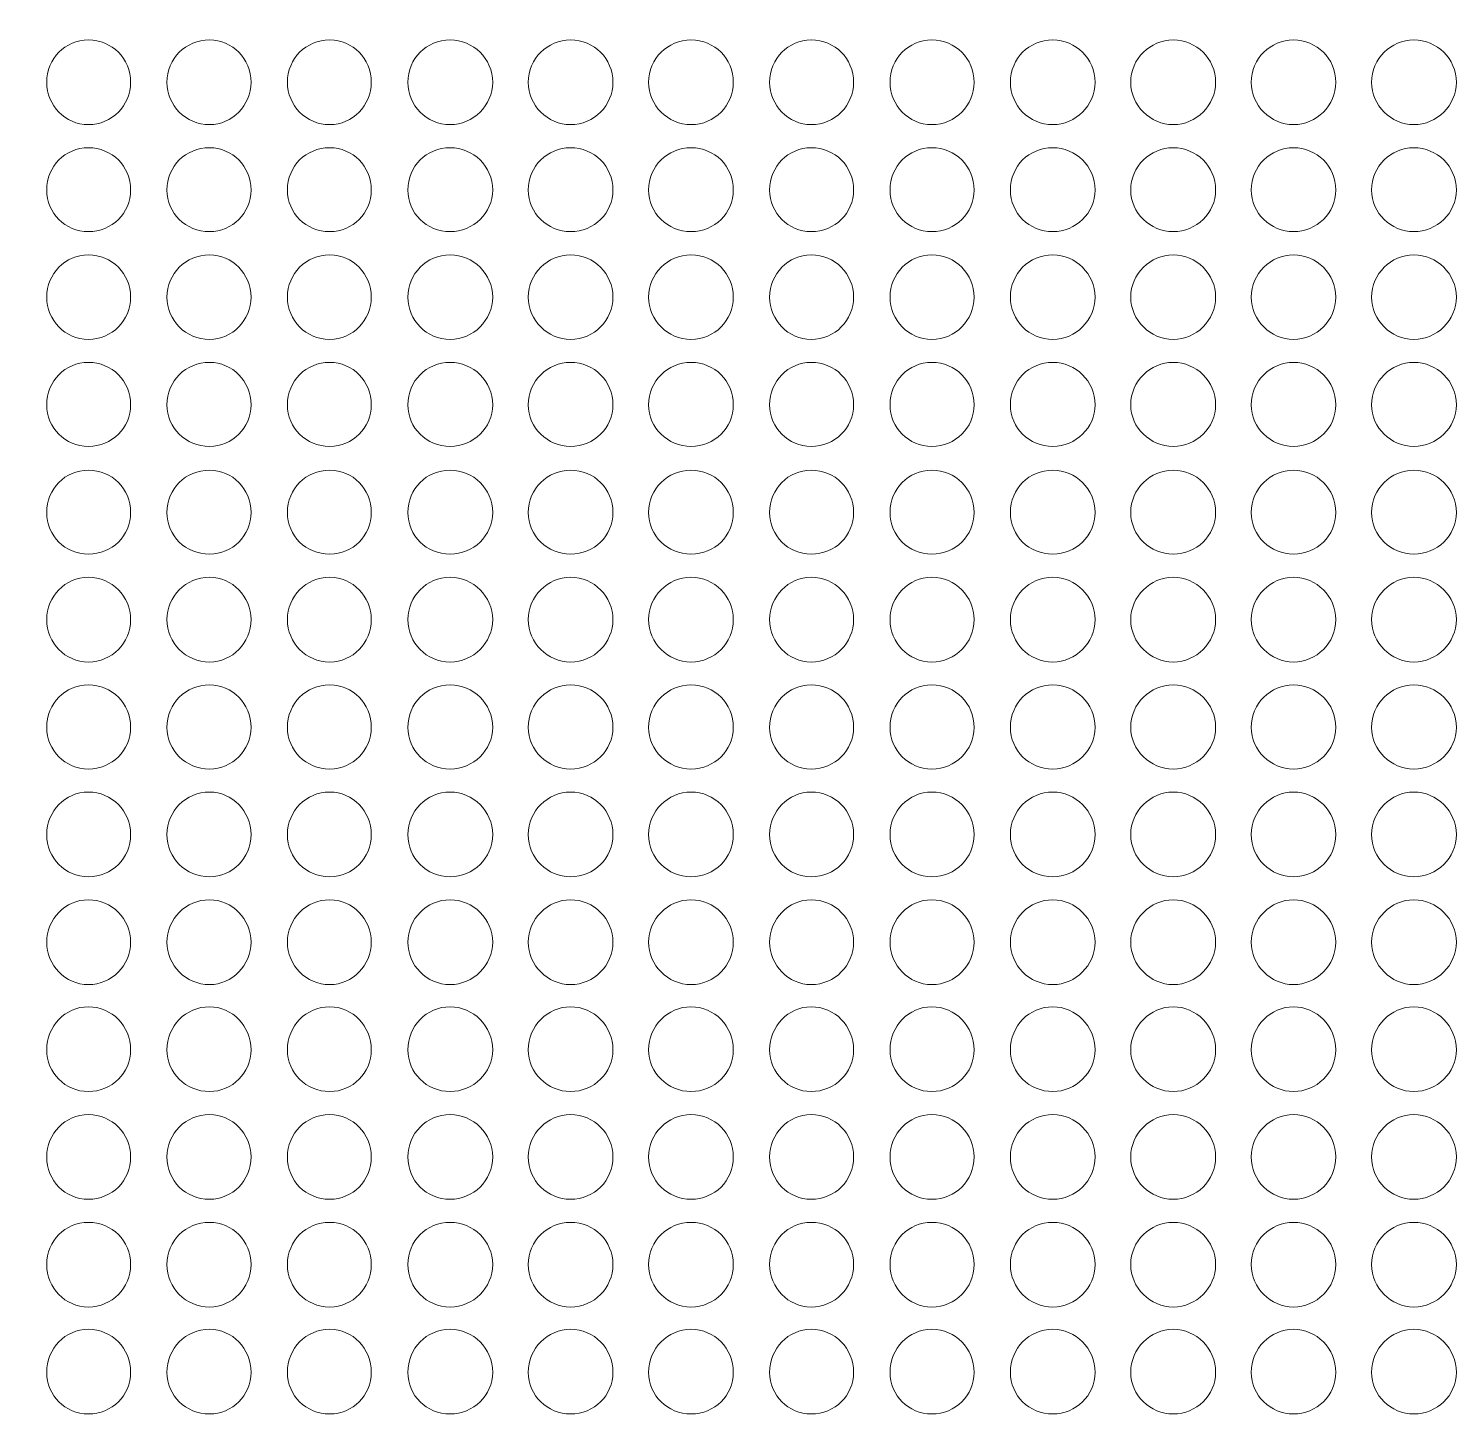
# Model space of a CAD drawing. Header units: inches. Extents: x 243 to 900, y -519 to -86.
# Drawn here: x 328 to 357.24, y -228.56 to -199.88 of the extents above; entities that cross this region are included whole.
import ezdxf

# ---------------------------------------------------------------- set-up
doc = ezdxf.new("R2010")
doc.units = ezdxf.units.IN
doc.header["$MEASUREMENT"] = 0
doc.layers.add('Layer 1', color=7, linetype='Continuous')

# ---------------------------------------------------------------- blocks, each defined once
blk = doc.blocks.new('block 3')
at = {"layer": 'Layer 1', "lineweight": 0}
blk.add_open_spline([(898.138, -484.267), (898.138, -494.991), (889.368, -503.763), (878.645, -503.763), (878.645, -503.763), (266.12, -503.763), (266.12, -503.763), (255.397, -503.763), (246.624, -494.991), (246.624, -484.267), (246.624, -484.267), (246.624, -108.507), (246.624, -108.507), (246.624, -97.783), (255.397, -89.011), (266.12, -89.011), (266.12, -89.011), (878.645, -89.011), (878.645, -89.011), (889.368, -89.011), (898.138, -97.783), (898.138, -108.507), (898.138, -108.507), (898.138, -484.267), (898.138, -484.267)], degree=3, knots=[0, 0, 0, 0, 1, 1, 1, 2, 2, 2, 3, 3, 3, 4, 4, 4, 5, 5, 5, 6, 6, 6, 7, 7, 7, 8, 8, 8, 8], dxfattribs=at)
blk = doc.blocks.new('block 2')
at = {"layer": 'Layer 1'}
blk.add_blockref('block 3', (0, 0), dxfattribs=at)
blk = doc.blocks.new('block 33')
at = {"layer": 'Layer 1', "lineweight": 0}
for points in [[(330.098, -200.984), (330.098, -201.455), (329.717, -201.852), (329.228, -201.852), (328.755, -201.852), (328.374, -201.455), (328.374, -200.984), (328.374, -200.494), (328.755, -200.114), (329.228, -200.114), (329.717, -200.114), (330.098, -200.494), (330.098, -200.984)], [(332.57, -200.984), (332.57, -201.455), (332.187, -201.852), (331.716, -201.852), (331.227, -201.852), (330.844, -201.455), (330.844, -200.984), (330.844, -200.494), (331.227, -200.114), (331.716, -200.114), (332.187, -200.114), (332.57, -200.494), (332.57, -200.984)], [(335.039, -200.984), (335.039, -201.455), (334.662, -201.852), (334.186, -201.852), (333.696, -201.852), (333.318, -201.455), (333.318, -200.984), (333.318, -200.494), (333.696, -200.114), (334.186, -200.114), (334.662, -200.114), (335.039, -200.494), (335.039, -200.984)], [(337.533, -200.984), (337.533, -201.455), (337.131, -201.852), (336.66, -201.852), (336.171, -201.852), (335.79, -201.455), (335.79, -200.984), (335.79, -200.494), (336.171, -200.114), (336.66, -200.114), (337.131, -200.114), (337.533, -200.494), (337.533, -200.984)], [(340.002, -200.984), (340.002, -201.455), (339.619, -201.852), (339.129, -201.852), (338.659, -201.852), (338.262, -201.455), (338.262, -200.984), (338.262, -200.494), (338.659, -200.114), (339.129, -200.114), (339.619, -200.114), (340.002, -200.494), (340.002, -200.984)], [(342.474, -200.984), (342.474, -201.455), (342.091, -201.852), (341.604, -201.852), (341.131, -201.852), (340.732, -201.455), (340.732, -200.984), (340.732, -200.494), (341.131, -200.114), (341.604, -200.114), (342.091, -200.114), (342.474, -200.494), (342.474, -200.984)], [(344.943, -200.984), (344.943, -201.455), (344.563, -201.852), (344.073, -201.852), (343.603, -201.852), (343.22, -201.455), (343.22, -200.984), (343.22, -200.494), (343.603, -200.114), (344.073, -200.114), (344.563, -200.114), (344.943, -200.494), (344.943, -200.984)], [(347.418, -200.984), (347.418, -201.455), (347.035, -201.852), (346.548, -201.852), (346.075, -201.852), (345.692, -201.455), (345.692, -200.984), (345.692, -200.494), (346.075, -200.114), (346.548, -200.114), (347.035, -200.114), (347.418, -200.494), (347.418, -200.984)], [(349.903, -200.984), (349.903, -201.455), (349.507, -201.852), (349.034, -201.852), (348.544, -201.852), (348.164, -201.455), (348.164, -200.984), (348.164, -200.494), (348.544, -200.114), (349.034, -200.114), (349.507, -200.114), (349.903, -200.494), (349.903, -200.984)], [(352.378, -200.984), (352.378, -201.455), (351.981, -201.852), (351.508, -201.852), (351.035, -201.852), (350.635, -201.455), (350.635, -200.984), (350.635, -200.494), (351.035, -200.114), (351.508, -200.114), (351.981, -200.114), (352.378, -200.494), (352.378, -200.984)], [(354.847, -200.984), (354.847, -201.455), (354.451, -201.852), (353.977, -201.852), (353.507, -201.852), (353.107, -201.455), (353.107, -200.984), (353.107, -200.494), (353.507, -200.114), (353.977, -200.114), (354.451, -200.114), (354.847, -200.494), (354.847, -200.984)], [(357.322, -200.984), (357.322, -201.455), (356.923, -201.852), (356.449, -201.852), (355.979, -201.852), (355.58, -201.455), (355.58, -200.984), (355.58, -200.494), (355.979, -200.114), (356.449, -200.114), (356.923, -200.114), (357.322, -200.494), (357.322, -200.984)]]:
    blk.add_open_spline(points, degree=3, knots=[0, 0, 0, 0, 1, 1, 1, 2, 2, 2, 3, 3, 3, 4, 4, 4, 4], dxfattribs=at)
blk = doc.blocks.new('block 34')
at = {"layer": 'Layer 1', "lineweight": 0}
for points in [[(330.098, -203.195), (330.098, -203.669), (329.717, -204.049), (329.228, -204.049), (328.755, -204.049), (328.374, -203.669), (328.374, -203.195), (328.374, -202.706), (328.755, -202.327), (329.228, -202.327), (329.717, -202.327), (330.098, -202.706), (330.098, -203.195)], [(332.57, -203.195), (332.57, -203.669), (332.187, -204.049), (331.716, -204.049), (331.227, -204.049), (330.844, -203.669), (330.844, -203.195), (330.844, -202.706), (331.227, -202.327), (331.716, -202.327), (332.187, -202.327), (332.57, -202.706), (332.57, -203.195)], [(335.039, -203.195), (335.039, -203.669), (334.662, -204.049), (334.186, -204.049), (333.696, -204.049), (333.318, -203.669), (333.318, -203.195), (333.318, -202.706), (333.696, -202.327), (334.186, -202.327), (334.662, -202.327), (335.039, -202.706), (335.039, -203.195)], [(337.533, -203.195), (337.533, -203.669), (337.131, -204.049), (336.66, -204.049), (336.171, -204.049), (335.79, -203.669), (335.79, -203.195), (335.79, -202.706), (336.171, -202.327), (336.66, -202.327), (337.131, -202.327), (337.533, -202.706), (337.533, -203.195)], [(340.002, -203.195), (340.002, -203.669), (339.619, -204.049), (339.129, -204.049), (338.659, -204.049), (338.262, -203.669), (338.262, -203.195), (338.262, -202.706), (338.659, -202.327), (339.129, -202.327), (339.619, -202.327), (340.002, -202.706), (340.002, -203.195)], [(342.474, -203.195), (342.474, -203.669), (342.091, -204.049), (341.604, -204.049), (341.131, -204.049), (340.732, -203.669), (340.732, -203.195), (340.732, -202.706), (341.131, -202.327), (341.604, -202.327), (342.091, -202.327), (342.474, -202.706), (342.474, -203.195)], [(344.943, -203.195), (344.943, -203.669), (344.563, -204.049), (344.073, -204.049), (343.603, -204.049), (343.22, -203.669), (343.22, -203.195), (343.22, -202.706), (343.603, -202.327), (344.073, -202.327), (344.563, -202.327), (344.943, -202.706), (344.943, -203.195)], [(347.418, -203.195), (347.418, -203.669), (347.035, -204.049), (346.548, -204.049), (346.075, -204.049), (345.692, -203.669), (345.692, -203.195), (345.692, -202.706), (346.075, -202.327), (346.548, -202.327), (347.035, -202.327), (347.418, -202.706), (347.418, -203.195)], [(349.903, -203.195), (349.903, -203.669), (349.507, -204.049), (349.034, -204.049), (348.544, -204.049), (348.164, -203.669), (348.164, -203.195), (348.164, -202.706), (348.544, -202.327), (349.034, -202.327), (349.507, -202.327), (349.903, -202.706), (349.903, -203.195)], [(352.378, -203.195), (352.378, -203.669), (351.981, -204.049), (351.508, -204.049), (351.035, -204.049), (350.635, -203.669), (350.635, -203.195), (350.635, -202.706), (351.035, -202.327), (351.508, -202.327), (351.981, -202.327), (352.378, -202.706), (352.378, -203.195)], [(354.847, -203.195), (354.847, -203.669), (354.451, -204.049), (353.977, -204.049), (353.507, -204.049), (353.107, -203.669), (353.107, -203.195), (353.107, -202.706), (353.507, -202.327), (353.977, -202.327), (354.451, -202.327), (354.847, -202.706), (354.847, -203.195)], [(357.322, -203.195), (357.322, -203.669), (356.923, -204.049), (356.449, -204.049), (355.979, -204.049), (355.58, -203.669), (355.58, -203.195), (355.58, -202.706), (355.979, -202.327), (356.449, -202.327), (356.923, -202.327), (357.322, -202.706), (357.322, -203.195)]]:
    blk.add_open_spline(points, degree=3, knots=[0, 0, 0, 0, 1, 1, 1, 2, 2, 2, 3, 3, 3, 4, 4, 4, 4], dxfattribs=at)
blk = doc.blocks.new('block 35')
at = {"layer": 'Layer 1', "lineweight": 0}
for points in [[(330.098, -205.392), (330.098, -205.868), (329.717, -206.263), (329.228, -206.263), (328.755, -206.263), (328.374, -205.868), (328.374, -205.392), (328.374, -204.921), (328.755, -204.525), (329.228, -204.525), (329.717, -204.525), (330.098, -204.921), (330.098, -205.392)], [(332.57, -205.392), (332.57, -205.868), (332.187, -206.263), (331.716, -206.263), (331.227, -206.263), (330.844, -205.868), (330.844, -205.392), (330.844, -204.921), (331.227, -204.525), (331.716, -204.525), (332.187, -204.525), (332.57, -204.921), (332.57, -205.392)], [(335.039, -205.392), (335.039, -205.868), (334.662, -206.263), (334.186, -206.263), (333.696, -206.263), (333.318, -205.868), (333.318, -205.392), (333.318, -204.921), (333.696, -204.525), (334.186, -204.525), (334.662, -204.525), (335.039, -204.921), (335.039, -205.392)], [(337.533, -205.392), (337.533, -205.868), (337.131, -206.263), (336.66, -206.263), (336.171, -206.263), (335.79, -205.868), (335.79, -205.392), (335.79, -204.921), (336.171, -204.525), (336.66, -204.525), (337.131, -204.525), (337.533, -204.921), (337.533, -205.392)], [(340.002, -205.392), (340.002, -205.868), (339.619, -206.263), (339.129, -206.263), (338.659, -206.263), (338.262, -205.868), (338.262, -205.392), (338.262, -204.921), (338.659, -204.525), (339.129, -204.525), (339.619, -204.525), (340.002, -204.921), (340.002, -205.392)], [(342.474, -205.392), (342.474, -205.868), (342.091, -206.263), (341.604, -206.263), (341.131, -206.263), (340.732, -205.868), (340.732, -205.392), (340.732, -204.921), (341.131, -204.525), (341.604, -204.525), (342.091, -204.525), (342.474, -204.921), (342.474, -205.392)], [(344.943, -205.392), (344.943, -205.868), (344.563, -206.263), (344.073, -206.263), (343.603, -206.263), (343.22, -205.868), (343.22, -205.392), (343.22, -204.921), (343.603, -204.525), (344.073, -204.525), (344.563, -204.525), (344.943, -204.921), (344.943, -205.392)], [(347.418, -205.392), (347.418, -205.868), (347.035, -206.263), (346.548, -206.263), (346.075, -206.263), (345.692, -205.868), (345.692, -205.392), (345.692, -204.921), (346.075, -204.525), (346.548, -204.525), (347.035, -204.525), (347.418, -204.921), (347.418, -205.392)], [(349.903, -205.392), (349.903, -205.868), (349.507, -206.263), (349.034, -206.263), (348.544, -206.263), (348.164, -205.868), (348.164, -205.392), (348.164, -204.921), (348.544, -204.525), (349.034, -204.525), (349.507, -204.525), (349.903, -204.921), (349.903, -205.392)], [(352.378, -205.392), (352.378, -205.868), (351.981, -206.263), (351.508, -206.263), (351.035, -206.263), (350.635, -205.868), (350.635, -205.392), (350.635, -204.921), (351.035, -204.525), (351.508, -204.525), (351.981, -204.525), (352.378, -204.921), (352.378, -205.392)], [(354.847, -205.392), (354.847, -205.868), (354.451, -206.263), (353.977, -206.263), (353.507, -206.263), (353.107, -205.868), (353.107, -205.392), (353.107, -204.921), (353.507, -204.525), (353.977, -204.525), (354.451, -204.525), (354.847, -204.921), (354.847, -205.392)], [(357.322, -205.392), (357.322, -205.868), (356.923, -206.263), (356.449, -206.263), (355.979, -206.263), (355.58, -205.868), (355.58, -205.392), (355.58, -204.921), (355.979, -204.525), (356.449, -204.525), (356.923, -204.525), (357.322, -204.921), (357.322, -205.392)]]:
    blk.add_open_spline(points, degree=3, knots=[0, 0, 0, 0, 1, 1, 1, 2, 2, 2, 3, 3, 3, 4, 4, 4, 4], dxfattribs=at)
blk = doc.blocks.new('block 36')
at = {"layer": 'Layer 1', "lineweight": 0}
for points in [[(330.098, -207.606), (330.098, -208.078), (329.717, -208.459), (329.228, -208.459), (328.755, -208.459), (328.374, -208.078), (328.374, -207.606), (328.374, -207.117), (328.755, -206.734), (329.228, -206.734), (329.717, -206.734), (330.098, -207.117), (330.098, -207.606)], [(332.57, -207.606), (332.57, -208.078), (332.187, -208.459), (331.716, -208.459), (331.227, -208.459), (330.844, -208.078), (330.844, -207.606), (330.844, -207.117), (331.227, -206.734), (331.716, -206.734), (332.187, -206.734), (332.57, -207.117), (332.57, -207.606)], [(335.039, -207.606), (335.039, -208.078), (334.662, -208.459), (334.186, -208.459), (333.696, -208.459), (333.318, -208.078), (333.318, -207.606), (333.318, -207.117), (333.696, -206.734), (334.186, -206.734), (334.662, -206.734), (335.039, -207.117), (335.039, -207.606)], [(337.533, -207.606), (337.533, -208.078), (337.131, -208.459), (336.66, -208.459), (336.171, -208.459), (335.79, -208.078), (335.79, -207.606), (335.79, -207.117), (336.171, -206.734), (336.66, -206.734), (337.131, -206.734), (337.533, -207.117), (337.533, -207.606)], [(340.002, -207.606), (340.002, -208.078), (339.619, -208.459), (339.129, -208.459), (338.659, -208.459), (338.262, -208.078), (338.262, -207.606), (338.262, -207.117), (338.659, -206.734), (339.129, -206.734), (339.619, -206.734), (340.002, -207.117), (340.002, -207.606)], [(342.474, -207.606), (342.474, -208.078), (342.091, -208.459), (341.604, -208.459), (341.131, -208.459), (340.732, -208.078), (340.732, -207.606), (340.732, -207.117), (341.131, -206.734), (341.604, -206.734), (342.091, -206.734), (342.474, -207.117), (342.474, -207.606)], [(344.943, -207.606), (344.943, -208.078), (344.563, -208.459), (344.073, -208.459), (343.603, -208.459), (343.22, -208.078), (343.22, -207.606), (343.22, -207.117), (343.603, -206.734), (344.073, -206.734), (344.563, -206.734), (344.943, -207.117), (344.943, -207.606)], [(347.418, -207.606), (347.418, -208.078), (347.035, -208.459), (346.548, -208.459), (346.075, -208.459), (345.692, -208.078), (345.692, -207.606), (345.692, -207.117), (346.075, -206.734), (346.548, -206.734), (347.035, -206.734), (347.418, -207.117), (347.418, -207.606)], [(349.903, -207.606), (349.903, -208.078), (349.507, -208.459), (349.034, -208.459), (348.544, -208.459), (348.164, -208.078), (348.164, -207.606), (348.164, -207.117), (348.544, -206.734), (349.034, -206.734), (349.507, -206.734), (349.903, -207.117), (349.903, -207.606)], [(352.378, -207.606), (352.378, -208.078), (351.981, -208.459), (351.508, -208.459), (351.035, -208.459), (350.635, -208.078), (350.635, -207.606), (350.635, -207.117), (351.035, -206.734), (351.508, -206.734), (351.981, -206.734), (352.378, -207.117), (352.378, -207.606)], [(354.847, -207.606), (354.847, -208.078), (354.451, -208.459), (353.977, -208.459), (353.507, -208.459), (353.107, -208.078), (353.107, -207.606), (353.107, -207.117), (353.507, -206.734), (353.977, -206.734), (354.451, -206.734), (354.847, -207.117), (354.847, -207.606)], [(357.322, -207.606), (357.322, -208.078), (356.923, -208.459), (356.449, -208.459), (355.979, -208.459), (355.58, -208.078), (355.58, -207.606), (355.58, -207.117), (355.979, -206.734), (356.449, -206.734), (356.923, -206.734), (357.322, -207.117), (357.322, -207.606)]]:
    blk.add_open_spline(points, degree=3, knots=[0, 0, 0, 0, 1, 1, 1, 2, 2, 2, 3, 3, 3, 4, 4, 4, 4], dxfattribs=at)
blk = doc.blocks.new('block 37')
at = {"layer": 'Layer 1', "lineweight": 0}
for points in [[(330.098, -209.817), (330.098, -210.291), (329.717, -210.671), (329.228, -210.671), (328.755, -210.671), (328.374, -210.291), (328.374, -209.817), (328.374, -209.327), (328.755, -208.948), (329.228, -208.948), (329.717, -208.948), (330.098, -209.327), (330.098, -209.817)], [(332.57, -209.817), (332.57, -210.291), (332.187, -210.671), (331.716, -210.671), (331.227, -210.671), (330.844, -210.291), (330.844, -209.817), (330.844, -209.327), (331.227, -208.948), (331.716, -208.948), (332.187, -208.948), (332.57, -209.327), (332.57, -209.817)], [(335.039, -209.817), (335.039, -210.291), (334.662, -210.671), (334.186, -210.671), (333.696, -210.671), (333.318, -210.291), (333.318, -209.817), (333.318, -209.327), (333.696, -208.948), (334.186, -208.948), (334.662, -208.948), (335.039, -209.327), (335.039, -209.817)], [(337.533, -209.817), (337.533, -210.291), (337.131, -210.671), (336.66, -210.671), (336.171, -210.671), (335.79, -210.291), (335.79, -209.817), (335.79, -209.327), (336.171, -208.948), (336.66, -208.948), (337.131, -208.948), (337.533, -209.327), (337.533, -209.817)], [(340.002, -209.817), (340.002, -210.291), (339.619, -210.671), (339.129, -210.671), (338.659, -210.671), (338.262, -210.291), (338.262, -209.817), (338.262, -209.327), (338.659, -208.948), (339.129, -208.948), (339.619, -208.948), (340.002, -209.327), (340.002, -209.817)], [(342.474, -209.817), (342.474, -210.291), (342.091, -210.671), (341.604, -210.671), (341.131, -210.671), (340.732, -210.291), (340.732, -209.817), (340.732, -209.327), (341.131, -208.948), (341.604, -208.948), (342.091, -208.948), (342.474, -209.327), (342.474, -209.817)], [(344.943, -209.817), (344.943, -210.291), (344.563, -210.671), (344.073, -210.671), (343.603, -210.671), (343.22, -210.291), (343.22, -209.817), (343.22, -209.327), (343.603, -208.948), (344.073, -208.948), (344.563, -208.948), (344.943, -209.327), (344.943, -209.817)], [(347.418, -209.817), (347.418, -210.291), (347.035, -210.671), (346.548, -210.671), (346.075, -210.671), (345.692, -210.291), (345.692, -209.817), (345.692, -209.327), (346.075, -208.948), (346.548, -208.948), (347.035, -208.948), (347.418, -209.327), (347.418, -209.817)], [(349.903, -209.817), (349.903, -210.291), (349.507, -210.671), (349.034, -210.671), (348.544, -210.671), (348.164, -210.291), (348.164, -209.817), (348.164, -209.327), (348.544, -208.948), (349.034, -208.948), (349.507, -208.948), (349.903, -209.327), (349.903, -209.817)], [(352.378, -209.817), (352.378, -210.291), (351.981, -210.671), (351.508, -210.671), (351.035, -210.671), (350.635, -210.291), (350.635, -209.817), (350.635, -209.327), (351.035, -208.948), (351.508, -208.948), (351.981, -208.948), (352.378, -209.327), (352.378, -209.817)], [(354.847, -209.817), (354.847, -210.291), (354.451, -210.671), (353.977, -210.671), (353.507, -210.671), (353.107, -210.291), (353.107, -209.817), (353.107, -209.327), (353.507, -208.948), (353.977, -208.948), (354.451, -208.948), (354.847, -209.327), (354.847, -209.817)], [(357.322, -209.817), (357.322, -210.291), (356.923, -210.671), (356.449, -210.671), (355.979, -210.671), (355.58, -210.291), (355.58, -209.817), (355.58, -209.327), (355.979, -208.948), (356.449, -208.948), (356.923, -208.948), (357.322, -209.327), (357.322, -209.817)]]:
    blk.add_open_spline(points, degree=3, knots=[0, 0, 0, 0, 1, 1, 1, 2, 2, 2, 3, 3, 3, 4, 4, 4, 4], dxfattribs=at)
blk = doc.blocks.new('block 38')
at = {"layer": 'Layer 1', "lineweight": 0}
for points in [[(330.098, -212.014), (330.098, -212.49), (329.717, -212.886), (329.228, -212.886), (328.755, -212.886), (328.374, -212.49), (328.374, -212.014), (328.374, -211.543), (328.755, -211.145), (329.228, -211.145), (329.717, -211.145), (330.098, -211.543), (330.098, -212.014)], [(332.57, -212.014), (332.57, -212.49), (332.187, -212.886), (331.716, -212.886), (331.227, -212.886), (330.844, -212.49), (330.844, -212.014), (330.844, -211.543), (331.227, -211.145), (331.716, -211.145), (332.187, -211.145), (332.57, -211.543), (332.57, -212.014)], [(335.039, -212.014), (335.039, -212.49), (334.662, -212.886), (334.186, -212.886), (333.696, -212.886), (333.318, -212.49), (333.318, -212.014), (333.318, -211.543), (333.696, -211.145), (334.186, -211.145), (334.662, -211.145), (335.039, -211.543), (335.039, -212.014)], [(337.533, -212.014), (337.533, -212.49), (337.131, -212.886), (336.66, -212.886), (336.171, -212.886), (335.79, -212.49), (335.79, -212.014), (335.79, -211.543), (336.171, -211.145), (336.66, -211.145), (337.131, -211.145), (337.533, -211.543), (337.533, -212.014)], [(340.002, -212.014), (340.002, -212.49), (339.619, -212.886), (339.129, -212.886), (338.659, -212.886), (338.262, -212.49), (338.262, -212.014), (338.262, -211.543), (338.659, -211.145), (339.129, -211.145), (339.619, -211.145), (340.002, -211.543), (340.002, -212.014)], [(342.474, -212.014), (342.474, -212.49), (342.091, -212.886), (341.604, -212.886), (341.131, -212.886), (340.732, -212.49), (340.732, -212.014), (340.732, -211.543), (341.131, -211.145), (341.604, -211.145), (342.091, -211.145), (342.474, -211.543), (342.474, -212.014)], [(344.943, -212.014), (344.943, -212.49), (344.563, -212.886), (344.073, -212.886), (343.603, -212.886), (343.22, -212.49), (343.22, -212.014), (343.22, -211.543), (343.603, -211.145), (344.073, -211.145), (344.563, -211.145), (344.943, -211.543), (344.943, -212.014)], [(347.418, -212.014), (347.418, -212.49), (347.035, -212.886), (346.548, -212.886), (346.075, -212.886), (345.692, -212.49), (345.692, -212.014), (345.692, -211.543), (346.075, -211.145), (346.548, -211.145), (347.035, -211.145), (347.418, -211.543), (347.418, -212.014)], [(349.903, -212.014), (349.903, -212.49), (349.507, -212.886), (349.034, -212.886), (348.544, -212.886), (348.164, -212.49), (348.164, -212.014), (348.164, -211.543), (348.544, -211.145), (349.034, -211.145), (349.507, -211.145), (349.903, -211.543), (349.903, -212.014)], [(352.378, -212.014), (352.378, -212.49), (351.981, -212.886), (351.508, -212.886), (351.035, -212.886), (350.635, -212.49), (350.635, -212.014), (350.635, -211.543), (351.035, -211.145), (351.508, -211.145), (351.981, -211.145), (352.378, -211.543), (352.378, -212.014)], [(354.847, -212.014), (354.847, -212.49), (354.451, -212.886), (353.977, -212.886), (353.507, -212.886), (353.107, -212.49), (353.107, -212.014), (353.107, -211.543), (353.507, -211.145), (353.977, -211.145), (354.451, -211.145), (354.847, -211.543), (354.847, -212.014)], [(357.322, -212.014), (357.322, -212.49), (356.923, -212.886), (356.449, -212.886), (355.979, -212.886), (355.58, -212.49), (355.58, -212.014), (355.58, -211.543), (355.979, -211.145), (356.449, -211.145), (356.923, -211.145), (357.322, -211.543), (357.322, -212.014)]]:
    blk.add_open_spline(points, degree=3, knots=[0, 0, 0, 0, 1, 1, 1, 2, 2, 2, 3, 3, 3, 4, 4, 4, 4], dxfattribs=at)
blk = doc.blocks.new('block 39')
at = {"layer": 'Layer 1', "lineweight": 0}
for points in [[(330.098, -214.229), (330.098, -214.699), (329.717, -215.083), (329.228, -215.083), (328.755, -215.083), (328.374, -214.699), (328.374, -214.229), (328.374, -213.74), (328.755, -213.355), (329.228, -213.355), (329.717, -213.355), (330.098, -213.74), (330.098, -214.229)], [(332.57, -214.229), (332.57, -214.699), (332.187, -215.083), (331.716, -215.083), (331.227, -215.083), (330.844, -214.699), (330.844, -214.229), (330.844, -213.74), (331.227, -213.355), (331.716, -213.355), (332.187, -213.355), (332.57, -213.74), (332.57, -214.229)], [(335.039, -214.229), (335.039, -214.699), (334.662, -215.083), (334.186, -215.083), (333.696, -215.083), (333.318, -214.699), (333.318, -214.229), (333.318, -213.74), (333.696, -213.355), (334.186, -213.355), (334.662, -213.355), (335.039, -213.74), (335.039, -214.229)], [(337.533, -214.229), (337.533, -214.699), (337.131, -215.083), (336.66, -215.083), (336.171, -215.083), (335.79, -214.699), (335.79, -214.229), (335.79, -213.74), (336.171, -213.355), (336.66, -213.355), (337.131, -213.355), (337.533, -213.74), (337.533, -214.229)], [(340.002, -214.229), (340.002, -214.699), (339.619, -215.083), (339.129, -215.083), (338.659, -215.083), (338.262, -214.699), (338.262, -214.229), (338.262, -213.74), (338.659, -213.355), (339.129, -213.355), (339.619, -213.355), (340.002, -213.74), (340.002, -214.229)], [(342.474, -214.229), (342.474, -214.699), (342.091, -215.083), (341.604, -215.083), (341.131, -215.083), (340.732, -214.699), (340.732, -214.229), (340.732, -213.74), (341.131, -213.355), (341.604, -213.355), (342.091, -213.355), (342.474, -213.74), (342.474, -214.229)], [(344.943, -214.229), (344.943, -214.699), (344.563, -215.083), (344.073, -215.083), (343.603, -215.083), (343.22, -214.699), (343.22, -214.229), (343.22, -213.74), (343.603, -213.355), (344.073, -213.355), (344.563, -213.355), (344.943, -213.74), (344.943, -214.229)], [(347.418, -214.229), (347.418, -214.699), (347.035, -215.083), (346.548, -215.083), (346.075, -215.083), (345.692, -214.699), (345.692, -214.229), (345.692, -213.74), (346.075, -213.355), (346.548, -213.355), (347.035, -213.355), (347.418, -213.74), (347.418, -214.229)], [(349.903, -214.229), (349.903, -214.699), (349.507, -215.083), (349.034, -215.083), (348.544, -215.083), (348.164, -214.699), (348.164, -214.229), (348.164, -213.74), (348.544, -213.355), (349.034, -213.355), (349.507, -213.355), (349.903, -213.74), (349.903, -214.229)], [(352.378, -214.229), (352.378, -214.699), (351.981, -215.083), (351.508, -215.083), (351.035, -215.083), (350.635, -214.699), (350.635, -214.229), (350.635, -213.74), (351.035, -213.355), (351.508, -213.355), (351.981, -213.355), (352.378, -213.74), (352.378, -214.229)], [(354.847, -214.229), (354.847, -214.699), (354.451, -215.083), (353.977, -215.083), (353.507, -215.083), (353.107, -214.699), (353.107, -214.229), (353.107, -213.74), (353.507, -213.355), (353.977, -213.355), (354.451, -213.355), (354.847, -213.74), (354.847, -214.229)], [(357.322, -214.229), (357.322, -214.699), (356.923, -215.083), (356.449, -215.083), (355.979, -215.083), (355.58, -214.699), (355.58, -214.229), (355.58, -213.74), (355.979, -213.355), (356.449, -213.355), (356.923, -213.355), (357.322, -213.74), (357.322, -214.229)]]:
    blk.add_open_spline(points, degree=3, knots=[0, 0, 0, 0, 1, 1, 1, 2, 2, 2, 3, 3, 3, 4, 4, 4, 4], dxfattribs=at)
blk = doc.blocks.new('block 40')
at = {"layer": 'Layer 1', "lineweight": 0}
for points in [[(330.098, -216.425), (330.098, -216.914), (329.717, -217.295), (329.228, -217.295), (328.755, -217.295), (328.374, -216.914), (328.374, -216.425), (328.374, -215.952), (328.755, -215.556), (329.228, -215.556), (329.717, -215.556), (330.098, -215.952), (330.098, -216.425)], [(332.57, -216.425), (332.57, -216.914), (332.187, -217.295), (331.716, -217.295), (331.227, -217.295), (330.844, -216.914), (330.844, -216.425), (330.844, -215.952), (331.227, -215.556), (331.716, -215.556), (332.187, -215.556), (332.57, -215.952), (332.57, -216.425)], [(335.039, -216.425), (335.039, -216.914), (334.662, -217.295), (334.186, -217.295), (333.696, -217.295), (333.318, -216.914), (333.318, -216.425), (333.318, -215.952), (333.696, -215.556), (334.186, -215.556), (334.662, -215.556), (335.039, -215.952), (335.039, -216.425)], [(337.533, -216.425), (337.533, -216.914), (337.131, -217.295), (336.66, -217.295), (336.171, -217.295), (335.79, -216.914), (335.79, -216.425), (335.79, -215.952), (336.171, -215.556), (336.66, -215.556), (337.131, -215.556), (337.533, -215.952), (337.533, -216.425)], [(340.002, -216.425), (340.002, -216.914), (339.619, -217.295), (339.129, -217.295), (338.659, -217.295), (338.262, -216.914), (338.262, -216.425), (338.262, -215.952), (338.659, -215.556), (339.129, -215.556), (339.619, -215.556), (340.002, -215.952), (340.002, -216.425)], [(342.474, -216.425), (342.474, -216.914), (342.091, -217.295), (341.604, -217.295), (341.131, -217.295), (340.732, -216.914), (340.732, -216.425), (340.732, -215.952), (341.131, -215.556), (341.604, -215.556), (342.091, -215.556), (342.474, -215.952), (342.474, -216.425)], [(344.943, -216.425), (344.943, -216.914), (344.563, -217.295), (344.073, -217.295), (343.603, -217.295), (343.22, -216.914), (343.22, -216.425), (343.22, -215.952), (343.603, -215.556), (344.073, -215.556), (344.563, -215.556), (344.943, -215.952), (344.943, -216.425)], [(347.418, -216.425), (347.418, -216.914), (347.035, -217.295), (346.548, -217.295), (346.075, -217.295), (345.692, -216.914), (345.692, -216.425), (345.692, -215.952), (346.075, -215.556), (346.548, -215.556), (347.035, -215.556), (347.418, -215.952), (347.418, -216.425)], [(349.903, -216.425), (349.903, -216.914), (349.507, -217.295), (349.034, -217.295), (348.544, -217.295), (348.164, -216.914), (348.164, -216.425), (348.164, -215.952), (348.544, -215.556), (349.034, -215.556), (349.507, -215.556), (349.903, -215.952), (349.903, -216.425)], [(352.378, -216.425), (352.378, -216.914), (351.981, -217.295), (351.508, -217.295), (351.035, -217.295), (350.635, -216.914), (350.635, -216.425), (350.635, -215.952), (351.035, -215.556), (351.508, -215.556), (351.981, -215.556), (352.378, -215.952), (352.378, -216.425)], [(354.847, -216.425), (354.847, -216.914), (354.451, -217.295), (353.977, -217.295), (353.507, -217.295), (353.107, -216.914), (353.107, -216.425), (353.107, -215.952), (353.507, -215.556), (353.977, -215.556), (354.451, -215.556), (354.847, -215.952), (354.847, -216.425)], [(357.322, -216.425), (357.322, -216.914), (356.923, -217.295), (356.449, -217.295), (355.979, -217.295), (355.58, -216.914), (355.58, -216.425), (355.58, -215.952), (355.979, -215.556), (356.449, -215.556), (356.923, -215.556), (357.322, -215.952), (357.322, -216.425)]]:
    blk.add_open_spline(points, degree=3, knots=[0, 0, 0, 0, 1, 1, 1, 2, 2, 2, 3, 3, 3, 4, 4, 4, 4], dxfattribs=at)
blk = doc.blocks.new('block 41')
at = {"layer": 'Layer 1', "lineweight": 0}
for points in [[(330.098, -218.637), (330.098, -219.111), (329.717, -219.509), (329.228, -219.509), (328.755, -219.509), (328.374, -219.111), (328.374, -218.637), (328.374, -218.166), (328.755, -217.768), (329.228, -217.768), (329.717, -217.768), (330.098, -218.166), (330.098, -218.637)], [(332.57, -218.637), (332.57, -219.111), (332.187, -219.509), (331.716, -219.509), (331.227, -219.509), (330.844, -219.111), (330.844, -218.637), (330.844, -218.166), (331.227, -217.768), (331.716, -217.768), (332.187, -217.768), (332.57, -218.166), (332.57, -218.637)], [(335.039, -218.637), (335.039, -219.111), (334.662, -219.509), (334.186, -219.509), (333.696, -219.509), (333.318, -219.111), (333.318, -218.637), (333.318, -218.166), (333.696, -217.768), (334.186, -217.768), (334.662, -217.768), (335.039, -218.166), (335.039, -218.637)], [(337.533, -218.637), (337.533, -219.111), (337.131, -219.509), (336.66, -219.509), (336.171, -219.509), (335.79, -219.111), (335.79, -218.637), (335.79, -218.166), (336.171, -217.768), (336.66, -217.768), (337.131, -217.768), (337.533, -218.166), (337.533, -218.637)], [(340.002, -218.637), (340.002, -219.111), (339.619, -219.509), (339.129, -219.509), (338.659, -219.509), (338.262, -219.111), (338.262, -218.637), (338.262, -218.166), (338.659, -217.768), (339.129, -217.768), (339.619, -217.768), (340.002, -218.166), (340.002, -218.637)], [(342.474, -218.637), (342.474, -219.111), (342.091, -219.509), (341.604, -219.509), (341.131, -219.509), (340.732, -219.111), (340.732, -218.637), (340.732, -218.166), (341.131, -217.768), (341.604, -217.768), (342.091, -217.768), (342.474, -218.166), (342.474, -218.637)], [(344.943, -218.637), (344.943, -219.111), (344.563, -219.509), (344.073, -219.509), (343.603, -219.509), (343.22, -219.111), (343.22, -218.637), (343.22, -218.166), (343.603, -217.768), (344.073, -217.768), (344.563, -217.768), (344.943, -218.166), (344.943, -218.637)], [(347.418, -218.637), (347.418, -219.111), (347.035, -219.509), (346.548, -219.509), (346.075, -219.509), (345.692, -219.111), (345.692, -218.637), (345.692, -218.166), (346.075, -217.768), (346.548, -217.768), (347.035, -217.768), (347.418, -218.166), (347.418, -218.637)], [(349.903, -218.637), (349.903, -219.111), (349.507, -219.509), (349.034, -219.509), (348.544, -219.509), (348.164, -219.111), (348.164, -218.637), (348.164, -218.166), (348.544, -217.768), (349.034, -217.768), (349.507, -217.768), (349.903, -218.166), (349.903, -218.637)], [(352.378, -218.637), (352.378, -219.111), (351.981, -219.509), (351.508, -219.509), (351.035, -219.509), (350.635, -219.111), (350.635, -218.637), (350.635, -218.166), (351.035, -217.768), (351.508, -217.768), (351.981, -217.768), (352.378, -218.166), (352.378, -218.637)], [(354.847, -218.637), (354.847, -219.111), (354.451, -219.509), (353.977, -219.509), (353.507, -219.509), (353.107, -219.111), (353.107, -218.637), (353.107, -218.166), (353.507, -217.768), (353.977, -217.768), (354.451, -217.768), (354.847, -218.166), (354.847, -218.637)], [(357.322, -218.637), (357.322, -219.111), (356.923, -219.509), (356.449, -219.509), (355.979, -219.509), (355.58, -219.111), (355.58, -218.637), (355.58, -218.166), (355.979, -217.768), (356.449, -217.768), (356.923, -217.768), (357.322, -218.166), (357.322, -218.637)]]:
    blk.add_open_spline(points, degree=3, knots=[0, 0, 0, 0, 1, 1, 1, 2, 2, 2, 3, 3, 3, 4, 4, 4, 4], dxfattribs=at)
blk = doc.blocks.new('block 42')
at = {"layer": 'Layer 1', "lineweight": 0}
for points in [[(330.098, -220.851), (330.098, -221.32), (329.717, -221.705), (329.228, -221.705), (328.755, -221.705), (328.374, -221.32), (328.374, -220.851), (328.374, -220.363), (328.755, -219.965), (329.228, -219.965), (329.717, -219.965), (330.098, -220.363), (330.098, -220.851)], [(332.57, -220.851), (332.57, -221.32), (332.187, -221.705), (331.716, -221.705), (331.227, -221.705), (330.844, -221.32), (330.844, -220.851), (330.844, -220.363), (331.227, -219.965), (331.716, -219.965), (332.187, -219.965), (332.57, -220.363), (332.57, -220.851)], [(335.039, -220.851), (335.039, -221.32), (334.662, -221.705), (334.186, -221.705), (333.696, -221.705), (333.318, -221.32), (333.318, -220.851), (333.318, -220.363), (333.696, -219.965), (334.186, -219.965), (334.662, -219.965), (335.039, -220.363), (335.039, -220.851)], [(337.533, -220.851), (337.533, -221.32), (337.131, -221.705), (336.66, -221.705), (336.171, -221.705), (335.79, -221.32), (335.79, -220.851), (335.79, -220.363), (336.171, -219.965), (336.66, -219.965), (337.131, -219.965), (337.533, -220.363), (337.533, -220.851)], [(340.002, -220.851), (340.002, -221.32), (339.619, -221.705), (339.129, -221.705), (338.659, -221.705), (338.262, -221.32), (338.262, -220.851), (338.262, -220.363), (338.659, -219.965), (339.129, -219.965), (339.619, -219.965), (340.002, -220.363), (340.002, -220.851)], [(342.474, -220.851), (342.474, -221.32), (342.091, -221.705), (341.604, -221.705), (341.131, -221.705), (340.732, -221.32), (340.732, -220.851), (340.732, -220.363), (341.131, -219.965), (341.604, -219.965), (342.091, -219.965), (342.474, -220.363), (342.474, -220.851)], [(344.943, -220.851), (344.943, -221.32), (344.563, -221.705), (344.073, -221.705), (343.603, -221.705), (343.22, -221.32), (343.22, -220.851), (343.22, -220.363), (343.603, -219.965), (344.073, -219.965), (344.563, -219.965), (344.943, -220.363), (344.943, -220.851)], [(347.418, -220.851), (347.418, -221.32), (347.035, -221.705), (346.548, -221.705), (346.075, -221.705), (345.692, -221.32), (345.692, -220.851), (345.692, -220.363), (346.075, -219.965), (346.548, -219.965), (347.035, -219.965), (347.418, -220.363), (347.418, -220.851)], [(349.903, -220.851), (349.903, -221.32), (349.507, -221.705), (349.034, -221.705), (348.544, -221.705), (348.164, -221.32), (348.164, -220.851), (348.164, -220.363), (348.544, -219.965), (349.034, -219.965), (349.507, -219.965), (349.903, -220.363), (349.903, -220.851)], [(352.378, -220.851), (352.378, -221.32), (351.981, -221.705), (351.508, -221.705), (351.035, -221.705), (350.635, -221.32), (350.635, -220.851), (350.635, -220.363), (351.035, -219.965), (351.508, -219.965), (351.981, -219.965), (352.378, -220.363), (352.378, -220.851)], [(354.847, -220.851), (354.847, -221.32), (354.451, -221.705), (353.977, -221.705), (353.507, -221.705), (353.107, -221.32), (353.107, -220.851), (353.107, -220.363), (353.507, -219.965), (353.977, -219.965), (354.451, -219.965), (354.847, -220.363), (354.847, -220.851)], [(357.322, -220.851), (357.322, -221.32), (356.923, -221.705), (356.449, -221.705), (355.979, -221.705), (355.58, -221.32), (355.58, -220.851), (355.58, -220.363), (355.979, -219.965), (356.449, -219.965), (356.923, -219.965), (357.322, -220.363), (357.322, -220.851)]]:
    blk.add_open_spline(points, degree=3, knots=[0, 0, 0, 0, 1, 1, 1, 2, 2, 2, 3, 3, 3, 4, 4, 4, 4], dxfattribs=at)
blk = doc.blocks.new('block 43')
at = {"layer": 'Layer 1', "lineweight": 0}
for points in [[(330.098, -223.046), (330.098, -223.537), (329.717, -223.917), (329.228, -223.917), (328.755, -223.917), (328.374, -223.537), (328.374, -223.046), (328.374, -222.573), (328.755, -222.178), (329.228, -222.178), (329.717, -222.178), (330.098, -222.573), (330.098, -223.046)], [(332.57, -223.046), (332.57, -223.537), (332.187, -223.917), (331.716, -223.917), (331.227, -223.917), (330.844, -223.537), (330.844, -223.046), (330.844, -222.573), (331.227, -222.178), (331.716, -222.178), (332.187, -222.178), (332.57, -222.573), (332.57, -223.046)], [(335.039, -223.046), (335.039, -223.537), (334.662, -223.917), (334.186, -223.917), (333.696, -223.917), (333.318, -223.537), (333.318, -223.046), (333.318, -222.573), (333.696, -222.178), (334.186, -222.178), (334.662, -222.178), (335.039, -222.573), (335.039, -223.046)], [(337.533, -223.046), (337.533, -223.537), (337.131, -223.917), (336.66, -223.917), (336.171, -223.917), (335.79, -223.537), (335.79, -223.046), (335.79, -222.573), (336.171, -222.178), (336.66, -222.178), (337.131, -222.178), (337.533, -222.573), (337.533, -223.046)], [(340.002, -223.046), (340.002, -223.537), (339.619, -223.917), (339.129, -223.917), (338.659, -223.917), (338.262, -223.537), (338.262, -223.046), (338.262, -222.573), (338.659, -222.178), (339.129, -222.178), (339.619, -222.178), (340.002, -222.573), (340.002, -223.046)], [(342.474, -223.046), (342.474, -223.537), (342.091, -223.917), (341.604, -223.917), (341.131, -223.917), (340.732, -223.537), (340.732, -223.046), (340.732, -222.573), (341.131, -222.178), (341.604, -222.178), (342.091, -222.178), (342.474, -222.573), (342.474, -223.046)], [(344.943, -223.046), (344.943, -223.537), (344.563, -223.917), (344.073, -223.917), (343.603, -223.917), (343.22, -223.537), (343.22, -223.046), (343.22, -222.573), (343.603, -222.178), (344.073, -222.178), (344.563, -222.178), (344.943, -222.573), (344.943, -223.046)], [(347.418, -223.046), (347.418, -223.537), (347.035, -223.917), (346.548, -223.917), (346.075, -223.917), (345.692, -223.537), (345.692, -223.046), (345.692, -222.573), (346.075, -222.178), (346.548, -222.178), (347.035, -222.178), (347.418, -222.573), (347.418, -223.046)], [(349.903, -223.046), (349.903, -223.537), (349.507, -223.917), (349.034, -223.917), (348.544, -223.917), (348.164, -223.537), (348.164, -223.046), (348.164, -222.573), (348.544, -222.178), (349.034, -222.178), (349.507, -222.178), (349.903, -222.573), (349.903, -223.046)], [(352.378, -223.046), (352.378, -223.537), (351.981, -223.917), (351.508, -223.917), (351.035, -223.917), (350.635, -223.537), (350.635, -223.046), (350.635, -222.573), (351.035, -222.178), (351.508, -222.178), (351.981, -222.178), (352.378, -222.573), (352.378, -223.046)], [(354.847, -223.046), (354.847, -223.537), (354.451, -223.917), (353.977, -223.917), (353.507, -223.917), (353.107, -223.537), (353.107, -223.046), (353.107, -222.573), (353.507, -222.178), (353.977, -222.178), (354.451, -222.178), (354.847, -222.573), (354.847, -223.046)], [(357.322, -223.046), (357.322, -223.537), (356.923, -223.917), (356.449, -223.917), (355.979, -223.917), (355.58, -223.537), (355.58, -223.046), (355.58, -222.573), (355.979, -222.178), (356.449, -222.178), (356.923, -222.178), (357.322, -222.573), (357.322, -223.046)]]:
    blk.add_open_spline(points, degree=3, knots=[0, 0, 0, 0, 1, 1, 1, 2, 2, 2, 3, 3, 3, 4, 4, 4, 4], dxfattribs=at)
blk = doc.blocks.new('block 44')
at = {"layer": 'Layer 1', "lineweight": 0}
for points in [[(330.098, -225.259), (330.098, -225.733), (329.717, -226.13), (329.228, -226.13), (328.755, -226.13), (328.374, -225.733), (328.374, -225.259), (328.374, -224.773), (328.755, -224.391), (329.228, -224.391), (329.717, -224.391), (330.098, -224.773), (330.098, -225.259)], [(332.57, -225.259), (332.57, -225.733), (332.187, -226.13), (331.716, -226.13), (331.227, -226.13), (330.844, -225.733), (330.844, -225.259), (330.844, -224.773), (331.227, -224.391), (331.716, -224.391), (332.187, -224.391), (332.57, -224.773), (332.57, -225.259)], [(335.039, -225.259), (335.039, -225.733), (334.662, -226.13), (334.186, -226.13), (333.696, -226.13), (333.318, -225.733), (333.318, -225.259), (333.318, -224.773), (333.696, -224.391), (334.186, -224.391), (334.662, -224.391), (335.039, -224.773), (335.039, -225.259)], [(337.533, -225.259), (337.533, -225.733), (337.131, -226.13), (336.66, -226.13), (336.171, -226.13), (335.79, -225.733), (335.79, -225.259), (335.79, -224.773), (336.171, -224.391), (336.66, -224.391), (337.131, -224.391), (337.533, -224.773), (337.533, -225.259)], [(340.002, -225.259), (340.002, -225.733), (339.619, -226.13), (339.129, -226.13), (338.659, -226.13), (338.262, -225.733), (338.262, -225.259), (338.262, -224.773), (338.659, -224.391), (339.129, -224.391), (339.619, -224.391), (340.002, -224.773), (340.002, -225.259)], [(342.474, -225.259), (342.474, -225.733), (342.091, -226.13), (341.604, -226.13), (341.131, -226.13), (340.732, -225.733), (340.732, -225.259), (340.732, -224.773), (341.131, -224.391), (341.604, -224.391), (342.091, -224.391), (342.474, -224.773), (342.474, -225.259)], [(344.943, -225.259), (344.943, -225.733), (344.563, -226.13), (344.073, -226.13), (343.603, -226.13), (343.22, -225.733), (343.22, -225.259), (343.22, -224.773), (343.603, -224.391), (344.073, -224.391), (344.563, -224.391), (344.943, -224.773), (344.943, -225.259)], [(347.418, -225.259), (347.418, -225.733), (347.035, -226.13), (346.548, -226.13), (346.075, -226.13), (345.692, -225.733), (345.692, -225.259), (345.692, -224.773), (346.075, -224.391), (346.548, -224.391), (347.035, -224.391), (347.418, -224.773), (347.418, -225.259)], [(349.903, -225.259), (349.903, -225.733), (349.507, -226.13), (349.034, -226.13), (348.544, -226.13), (348.164, -225.733), (348.164, -225.259), (348.164, -224.773), (348.544, -224.391), (349.034, -224.391), (349.507, -224.391), (349.903, -224.773), (349.903, -225.259)], [(352.378, -225.259), (352.378, -225.733), (351.981, -226.13), (351.508, -226.13), (351.035, -226.13), (350.635, -225.733), (350.635, -225.259), (350.635, -224.773), (351.035, -224.391), (351.508, -224.391), (351.981, -224.391), (352.378, -224.773), (352.378, -225.259)], [(354.847, -225.259), (354.847, -225.733), (354.451, -226.13), (353.977, -226.13), (353.507, -226.13), (353.107, -225.733), (353.107, -225.259), (353.107, -224.773), (353.507, -224.391), (353.977, -224.391), (354.451, -224.391), (354.847, -224.773), (354.847, -225.259)], [(357.322, -225.259), (357.322, -225.733), (356.923, -226.13), (356.449, -226.13), (355.979, -226.13), (355.58, -225.733), (355.58, -225.259), (355.58, -224.773), (355.979, -224.391), (356.449, -224.391), (356.923, -224.391), (357.322, -224.773), (357.322, -225.259)]]:
    blk.add_open_spline(points, degree=3, knots=[0, 0, 0, 0, 1, 1, 1, 2, 2, 2, 3, 3, 3, 4, 4, 4, 4], dxfattribs=at)
blk = doc.blocks.new('block 45')
at = {"layer": 'Layer 1', "lineweight": 0}
for points in [[(330.098, -227.472), (330.098, -227.945), (329.717, -228.326), (329.228, -228.326), (328.755, -228.326), (328.374, -227.945), (328.374, -227.472), (328.374, -226.983), (328.755, -226.587), (329.228, -226.587), (329.717, -226.587), (330.098, -226.983), (330.098, -227.472)], [(332.57, -227.472), (332.57, -227.945), (332.187, -228.326), (331.716, -228.326), (331.227, -228.326), (330.844, -227.945), (330.844, -227.472), (330.844, -226.983), (331.227, -226.587), (331.716, -226.587), (332.187, -226.587), (332.57, -226.983), (332.57, -227.472)], [(335.039, -227.472), (335.039, -227.945), (334.662, -228.326), (334.186, -228.326), (333.696, -228.326), (333.318, -227.945), (333.318, -227.472), (333.318, -226.983), (333.696, -226.587), (334.186, -226.587), (334.662, -226.587), (335.039, -226.983), (335.039, -227.472)], [(337.533, -227.472), (337.533, -227.945), (337.131, -228.326), (336.66, -228.326), (336.171, -228.326), (335.79, -227.945), (335.79, -227.472), (335.79, -226.983), (336.171, -226.587), (336.66, -226.587), (337.131, -226.587), (337.533, -226.983), (337.533, -227.472)], [(340.002, -227.472), (340.002, -227.945), (339.619, -228.326), (339.129, -228.326), (338.659, -228.326), (338.262, -227.945), (338.262, -227.472), (338.262, -226.983), (338.659, -226.587), (339.129, -226.587), (339.619, -226.587), (340.002, -226.983), (340.002, -227.472)], [(342.474, -227.472), (342.474, -227.945), (342.091, -228.326), (341.604, -228.326), (341.131, -228.326), (340.732, -227.945), (340.732, -227.472), (340.732, -226.983), (341.131, -226.587), (341.604, -226.587), (342.091, -226.587), (342.474, -226.983), (342.474, -227.472)], [(344.943, -227.472), (344.943, -227.945), (344.563, -228.326), (344.073, -228.326), (343.603, -228.326), (343.22, -227.945), (343.22, -227.472), (343.22, -226.983), (343.603, -226.587), (344.073, -226.587), (344.563, -226.587), (344.943, -226.983), (344.943, -227.472)], [(347.418, -227.472), (347.418, -227.945), (347.035, -228.326), (346.548, -228.326), (346.075, -228.326), (345.692, -227.945), (345.692, -227.472), (345.692, -226.983), (346.075, -226.587), (346.548, -226.587), (347.035, -226.587), (347.418, -226.983), (347.418, -227.472)], [(349.903, -227.472), (349.903, -227.945), (349.507, -228.326), (349.034, -228.326), (348.544, -228.326), (348.164, -227.945), (348.164, -227.472), (348.164, -226.983), (348.544, -226.587), (349.034, -226.587), (349.507, -226.587), (349.903, -226.983), (349.903, -227.472)], [(352.378, -227.472), (352.378, -227.945), (351.981, -228.326), (351.508, -228.326), (351.035, -228.326), (350.635, -227.945), (350.635, -227.472), (350.635, -226.983), (351.035, -226.587), (351.508, -226.587), (351.981, -226.587), (352.378, -226.983), (352.378, -227.472)], [(354.847, -227.472), (354.847, -227.945), (354.451, -228.326), (353.977, -228.326), (353.507, -228.326), (353.107, -227.945), (353.107, -227.472), (353.107, -226.983), (353.507, -226.587), (353.977, -226.587), (354.451, -226.587), (354.847, -226.983), (354.847, -227.472)], [(357.322, -227.472), (357.322, -227.945), (356.923, -228.326), (356.449, -228.326), (355.979, -228.326), (355.58, -227.945), (355.58, -227.472), (355.58, -226.983), (355.979, -226.587), (356.449, -226.587), (356.923, -226.587), (357.322, -226.983), (357.322, -227.472)]]:
    blk.add_open_spline(points, degree=3, knots=[0, 0, 0, 0, 1, 1, 1, 2, 2, 2, 3, 3, 3, 4, 4, 4, 4], dxfattribs=at)
blk = doc.blocks.new('block 5')
at = {"layer": 'Layer 1'}
for name in ['block 33', 'block 34', 'block 35', 'block 36', 'block 37', 'block 38', 'block 39', 'block 40', 'block 41', 'block 42', 'block 43', 'block 44', 'block 45']:
    blk.add_blockref(name, (0, 0), dxfattribs=at)
blk = doc.blocks.new('block 4')
at = {"layer": 'Layer 1'}
blk.add_blockref('block 5', (0, 0), dxfattribs=at)

msp = doc.modelspace()

# ---------------------------------------------------------------- linework, layer by layer
at = {"layer": 'Layer 1', "lineweight": 0}
msp.add_open_spline([(771.889, -89.011), (771.889, -89.011), (266.12, -89.011), (266.12, -89.011), (255.397, -89.011), (246.624, -97.783), (246.624, -108.507), (246.624, -108.507), (246.624, -499.044), (246.624, -499.044), (246.624, -509.767), (255.397, -518.54), (266.12, -518.54), (266.12, -518.54), (371.556, -518.54), (371.556, -518.54), (400.967, -304.591), (562.913, -132.915), (771.889, -89.011)], degree=3, knots=[0, 0, 0, 0, 1, 1, 1, 2, 2, 2, 3, 3, 3, 4, 4, 4, 5, 5, 5, 6, 6, 6, 6], dxfattribs=at)

# ---------------------------------------------------------------- block references
at = {"layer": 'Layer 1'}
for name in ['block 2', 'block 4']:
    msp.add_blockref(name, (0, 0), dxfattribs=at)

doc.saveas('drawing.dxf')
